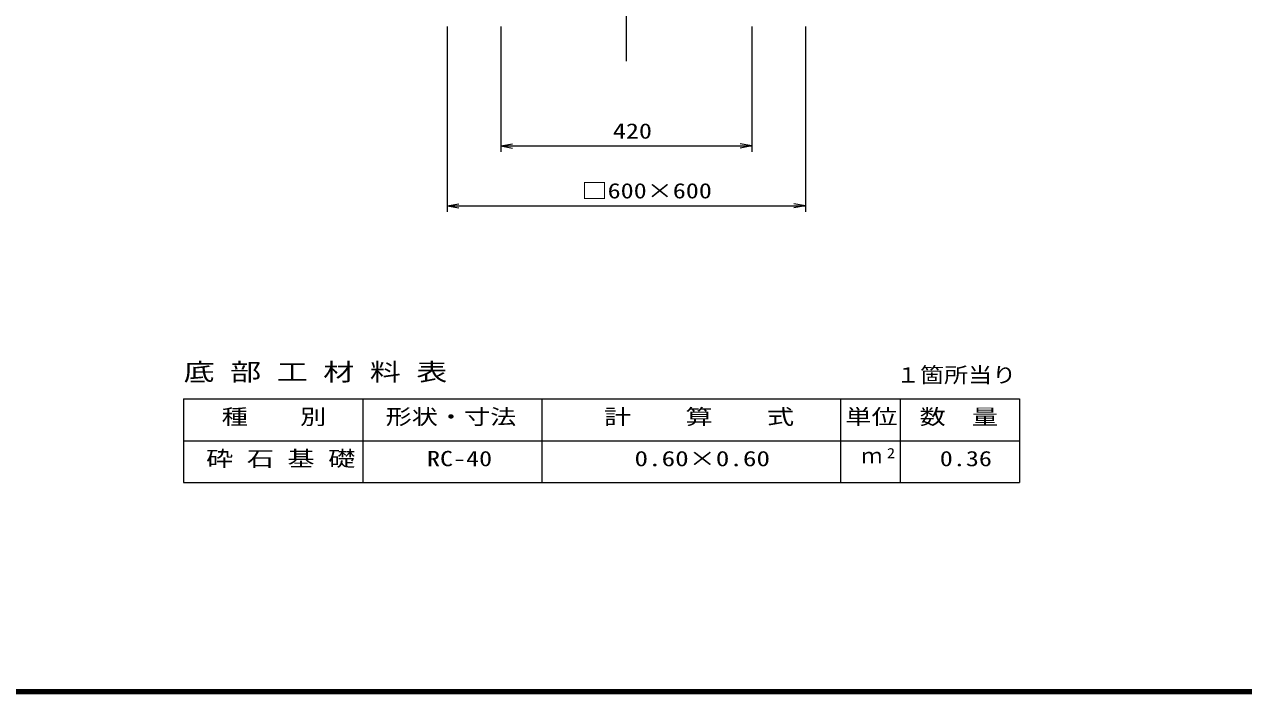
# Model space of a CAD drawing. Units: millimetres on the paper. Extents: x 20 to 821, y 20 to 574.
# Drawn here: x 164.6 to 368.8, y 20 to 131.7 of the extents above; entities that cross this region are included whole.
import ezdxf
from ezdxf.enums import TextEntityAlignment as Align

# ---------------------------------------------------------------- set-up
doc = ezdxf.new("R2010")
doc.units = ezdxf.units.MM
doc.linetypes.add('CHAIN', pattern=[18.5, 12, -1.5, 3.5, -1.5])
for name, color, linetype, lineweight in [('6-3', 7, 'Continuous', 18), ('6-D', 7, 'Continuous', 13), ('6-E', 7, 'Continuous', 13), ('7-7', 7, 'Continuous', 13), ('R-枠', 7, 'Continuous', 140)]:
    doc.layers.add(name, color=color, linetype=linetype, lineweight=lineweight)
doc.styles.add('ＭＳ ゴシック', font='')
doc.styles.get('ＭＳ ゴシック').set_extended_font_data('MS Gothic')

msp = doc.modelspace()

# ---------------------------------------------------------------- linework, layer by layer
at = {"layer": '6-3', "linetype": 'CHAIN', "lineweight": 13}
msp.add_line((265.44, 211.525), (265.44, 124.276), dxfattribs=at)
at = {"layer": '6-D', "lineweight": 18}
for p, q in [((191.309, 68.988), (331.309, 68.988)), ((191.309, 68.988), (191.309, 54.988)), ((331.309, 68.988), (331.309, 54.988)), ((191.309, 54.988), (331.309, 54.988))]:
    msp.add_line(p, q, dxfattribs=at)
at = {"layer": '6-E', "lineweight": 18}
for p, q in [((221.309, 68.988), (221.309, 54.988)), ((251.309, 68.988), (251.309, 54.988)), ((301.309, 68.988), (301.309, 54.988)), ((311.309, 68.988), (311.309, 54.988)), ((191.309, 61.988), (331.309, 61.988))]:
    msp.add_line(p, q, dxfattribs=at)
at = {"layer": '7-7'}
for p, q in [((235.427, 131.334), (235.427, 100.32)), ((244.431, 131.334), (244.431, 110.324)), ((286.45, 131.334), (286.45, 110.324)), ((295.454, 131.334), (295.454, 100.32)), ((244.431, 111.325), (246.402, 111.672)), ((244.431, 111.325), (286.45, 111.325)), ((244.431, 111.325), (246.402, 110.977)), ((286.45, 111.325), (284.479, 111.672)), ((286.45, 111.325), (284.479, 110.977)), ((235.427, 101.32), (237.398, 101.668)), ((235.427, 101.32), (237.398, 100.973)), ((235.427, 101.32), (295.454, 101.32)), ((295.454, 101.32), (293.483, 101.668)), ((295.454, 101.32), (293.483, 100.973))]:
    msp.add_line(p, q, dxfattribs=at)
at = {"layer": 'R-枠'}
msp.add_line((19.997, 19.989), (820.997, 19.989), dxfattribs=at)
msp.add_line((19.997, 19.989), (820.997, 19.989), dxfattribs=at)

# ---------------------------------------------------------------- texts
at = {"layer": '6-E', "style": 'ＭＳ ゴシック'}
for s, height, width, p in [('底 部 工 材 料 表', 2.933, 1.3, (191.309, 71.16)), ('１箇所当り', 2.566, 1.15, (310.601, 70.945)), ('種\u3000\u3000別', 2.566, 1.25, (197.692, 63.945)), ('形状・寸法', 2.566, 1.25, (225.143, 63.945)), ('計\u3000\u3000算\u3000\u3000式', 2.566, 1.3, (261.687, 63.945)), ('単位', 2.566, 1.25, (302.123, 63.945)), ('数\u3000量', 2.566, 1.25, (314.559, 63.945)), ('砕 石 基 礎', 2.566, 1.3, (195.067, 56.945)), ('RC-40', 2.566, 1.25, (232.059, 56.945)), ('0.60×0.60', 2.566, 1.3, (266.809, 56.945)), ('2', 1.711, 1.15, (309.106, 58.547)), ('0.36', 2.566, 1.25, (317.934, 56.945))]:
    msp.add_text(s, height=height, dxfattribs=dict(at, width=width)).set_placement(p, align=Align.BOTTOM_LEFT)
msp.add_text('ｍ', height=2.566, dxfattribs=at).set_placement((304.809, 57.445), align=Align.BOTTOM_LEFT)
at = {"layer": '7-7', "style": 'ＭＳ ゴシック', "width": 1.25}
for s, p in [('420', (263.189, 111.782)), ('□600×600', (257.937, 101.777))]:
    msp.add_text(s, height=2.566, dxfattribs=at).set_placement(p, align=Align.BOTTOM_LEFT)

doc.saveas('drawing.dxf')
